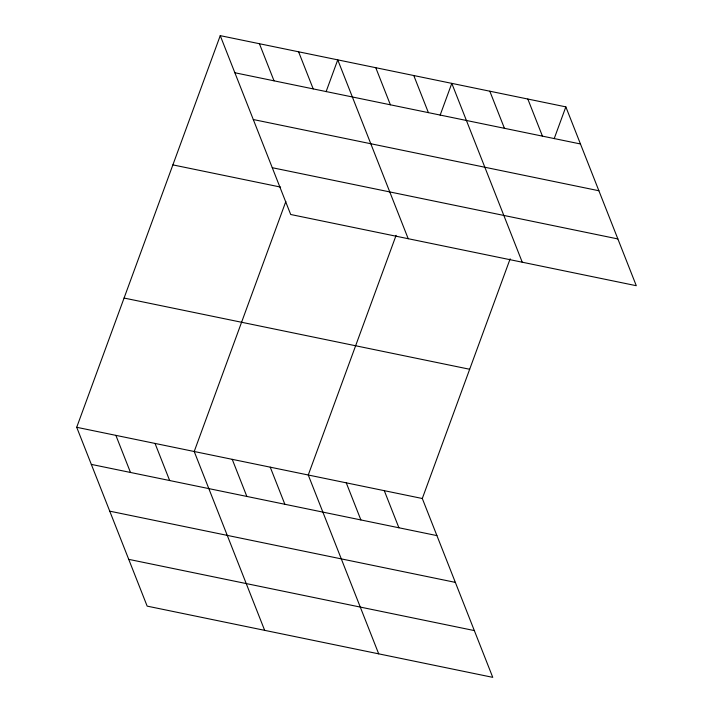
<?xml version="1.0" encoding="UTF-8"?>
<svg xmlns="http://www.w3.org/2000/svg" width="713" height="713" viewBox="0 0 713 713"><rect width="100%" height="100%" fill="white"/><g stroke="black" fill="none" stroke-linecap="round" stroke-linejoin="round"><path stroke-width="1.07" d="M510.151 258.819L422.301 498.503L492.754 677.35L147.154 606.13L76.71 427.292L220.246 35.65L565.846 106.87L636.29 285.708L290.699 214.497L220.246 35.65M285.842 201.494L194.212 451.498L264.657 630.345M326.099 91.665L337.748 59.865L408.201 238.712M396.107 235.317L308.257 475.001L378.701 653.848M440.144 115.158L451.801 83.368L522.246 262.206M554.188 138.661L565.846 106.87M234.862 72.753L580.462 143.973M253.293 119.526L598.884 190.745M272.277 167.715L617.868 238.935M172.885 164.89L280.592 187.082M124.08 298.052L469.671 369.263M76.71 427.292L422.301 498.503M91.326 464.395L436.917 535.606M109.749 511.168L455.34 582.378M128.732 559.357L474.323 630.577M527.825 99.036L542.441 136.138M489.813 91.202L504.43 128.304M413.781 75.533L428.397 112.636M375.769 67.699L390.385 104.802M298.587 51.791L313.203 88.893M259.416 43.725L274.033 80.827M384.289 490.669L398.906 527.772M346.268 482.835L360.885 519.937M270.245 467.167L284.852 504.269M232.224 459.332L246.841 496.435M155.042 443.433L169.658 480.535M115.871 435.358L130.488 472.461"/></g></svg>
